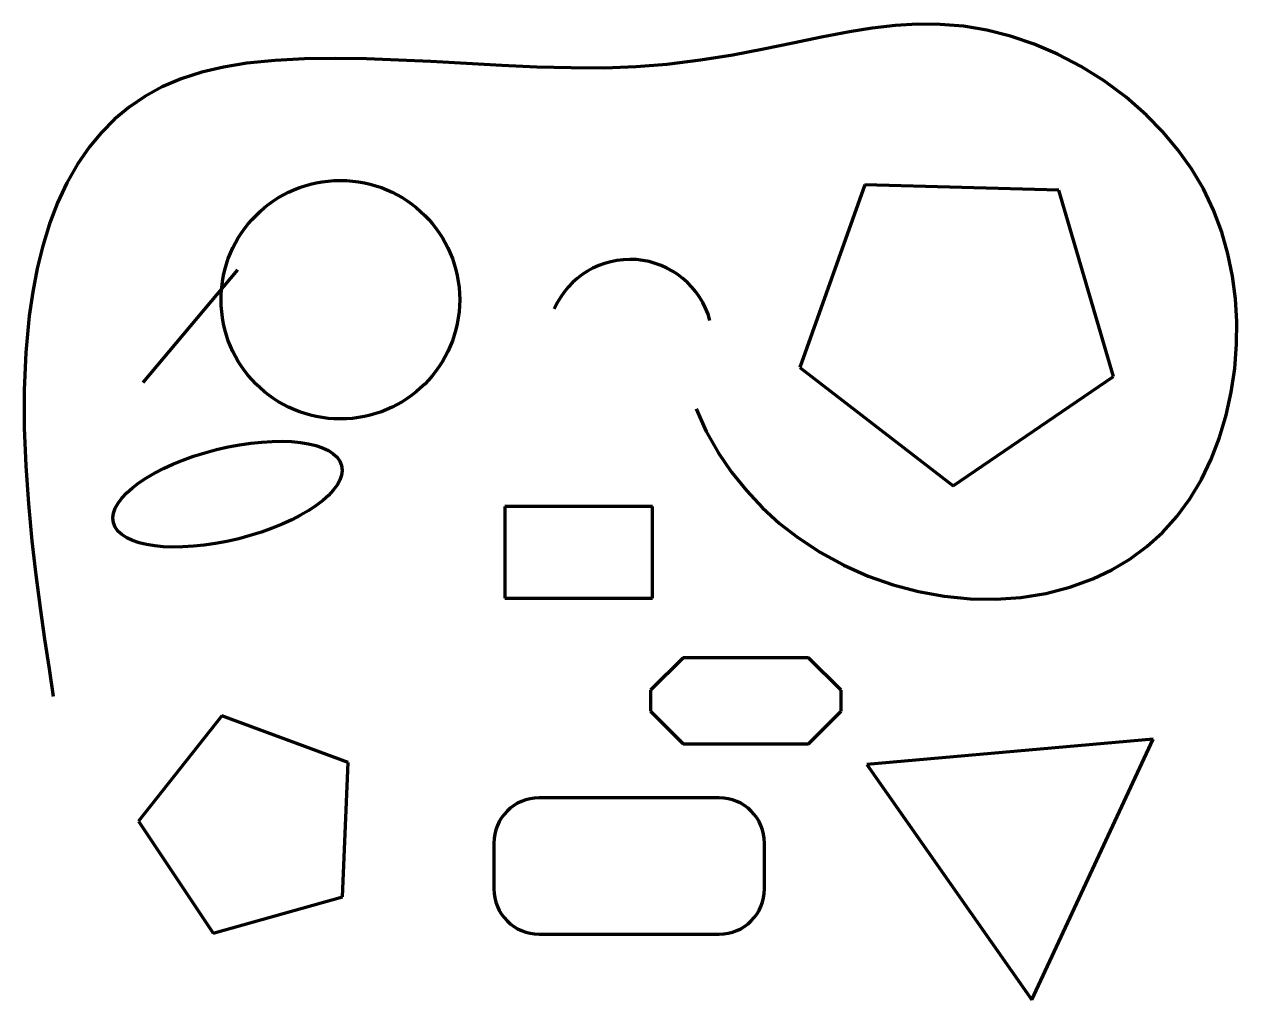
# Model space of a CAD drawing. Header units: millimetres. Extents: x -57 to 130, y -75 to 75.
import ezdxf

# ---------------------------------------------------------------- set-up
doc = ezdxf.new("R2010")
doc.units = ezdxf.units.MM

# ---------------------------------------------------------------- blocks, each defined once
blk = doc.blocks.new('Model')
at = {"color": 0, "linetype": 'Continuous', "lineweight": 80}
for p, q in [((73.1, 50.23), (63.04, 22.06)), ((103.01, 49.37), (73.1, 50.23)), ((111.43, 20.66), (103.01, 49.37)), ((-38.2, 19.7), (-23.6, 37.1)), ((63.04, 22.06), (86.72, 3.78)), ((86.72, 3.78), (111.43, 20.66)), ((40.34, 0.58), (17.58, 0.58)), ((17.58, 0.58), (17.58, -13.53)), ((40.34, -13.53), (40.34, 0.58)), ((17.58, -13.53), (40.34, -13.53)), ((45.05, -22.74), (40.05, -27.74)), ((64.42, -22.74), (45.05, -22.74)), ((69.42, -27.74), (64.42, -22.74)), ((40.05, -27.74), (40.05, -30.99)), ((69.42, -30.99), (69.42, -27.74)), ((-26.07, -31.67), (-38.94, -47.94)), ((-6.61, -38.87), (-26.07, -31.67)), ((40.05, -30.99), (45.05, -35.99)), ((64.42, -35.99), (69.42, -30.99)), ((117.54, -35.27), (73.37, -39.21)), ((98.86, -75.49), (117.54, -35.27)), ((45.05, -35.99), (64.42, -35.99)), ((-7.45, -59.61), (-6.61, -38.87)), ((73.37, -39.21), (98.86, -75.49)), ((50.62, -44.34), (22.86, -44.34)), ((-38.94, -47.94), (-27.43, -65.21)), ((15.86, -51.34), (15.86, -58.37)), ((57.62, -58.37), (57.62, -51.34)), ((-27.43, -65.21), (-7.45, -59.61)), ((22.86, -65.37), (50.62, -65.37))]:
    blk.add_line(p, q, dxfattribs=at)
at = {"color": 0, "lineweight": 80, "flags": 128}
blk.add_lwpolyline([(47.05, 15.65), (48.62, 12.19), (50.46, 8.93), (52.52, 5.88), (54.81, 3.04), (57.29, 0.41), (59.95, -2), (62.76, -4.2), (66.23, -6.48), (69.85, -8.46), (73.6, -10.14), (77.46, -11.49), (81.38, -12.53), (85.34, -13.25), (89.31, -13.65), (93.27, -13.71), (97.16, -13.44), (100.98, -12.83), (104.69, -11.87), (108.26, -10.57), (111.18, -9.17), (113.95, -7.51), (116.56, -5.59), (118.99, -3.4), (121.21, -0.94), (123.22, 1.79), (124.99, 4.77), (126.49, 7.91), (127.77, 11.22), (128.8, 14.67), (129.59, 18.25), (130.13, 21.91), (130.41, 25.62), (130.44, 29.14), (130.23, 32.65), (129.79, 36.13), (129.09, 39.56), (128.14, 42.9), (126.86, 46.32), (125.29, 49.59), (123.45, 52.69), (121.36, 55.63), (119.05, 58.39), (116.54, 60.96), (113.37, 63.75), (109.99, 66.25), (106.45, 68.47), (102.78, 70.38), (99.19, 71.92), (95.55, 73.15), (91.91, 74.08), (88.29, 74.68), (84.71, 74.97), (81.22, 74.99), (77.74, 74.77), (74.24, 74.36), (70.7, 73.8), (66.41, 72.99), (62, 72.08), (57.45, 71.14), (52.71, 70.24), (47.75, 69.43), (42.54, 68.78), (37.84, 68.4), (32.92, 68.23), (27.79, 68.24), (22.5, 68.39), (17.11, 68.64), (11.65, 68.93), (6.17, 69.23), (1.17, 69.47), (-3.77, 69.65), (-8.62, 69.71), (-13.33, 69.65), (-17.88, 69.4), (-22.23, 68.96), (-25.81, 68.37), (-29.19, 67.58), (-32.35, 66.57), (-35.27, 65.32), (-37.96, 63.84), (-40.39, 62.18), (-42.61, 60.33), (-44.64, 58.3), (-46.48, 56.09), (-48.35, 53.39), (-49.99, 50.5), (-51.42, 47.43), (-52.65, 44.2), (-53.69, 40.83), (-54.55, 37.33), (-55.24, 33.72), (-55.78, 30.02), (-56.31, 24.35), (-56.55, 18.56), (-56.54, 12.71), (-56.32, 6.85), (-55.92, 1.03), (-55.38, -4.7), (-54.78, -9.95), (-54.12, -15.03), (-53.42, -19.88), (-52.73, -24.46), (-52.07, -28.73)], dxfattribs=at)
at = {"color": 0, "linetype": 'Continuous', "lineweight": 80}
blk.add_circle((-7.8, 32.5), 18.4, dxfattribs=at)
for centre, radius, start, end in [((36.88, 25.94), 12.77, 15.2488, 156.1729), ((22.86, -51.34), 7, 90, 180), ((50.62, -51.34), 7, 0, 90), ((22.86, -58.37), 7, 180, 270), ((50.62, -58.37), 7, 270, 0)]:
    blk.add_arc(centre, radius, start, end, dxfattribs=at)
blk.add_ellipse((-25.2, 2.5), major_axis=(17.6, 4.4), ratio=0.390374, dxfattribs=at)

msp = doc.modelspace()

# ---------------------------------------------------------------- block references
msp.add_blockref('Model', (0, 0))

doc.saveas('drawing.dxf')
